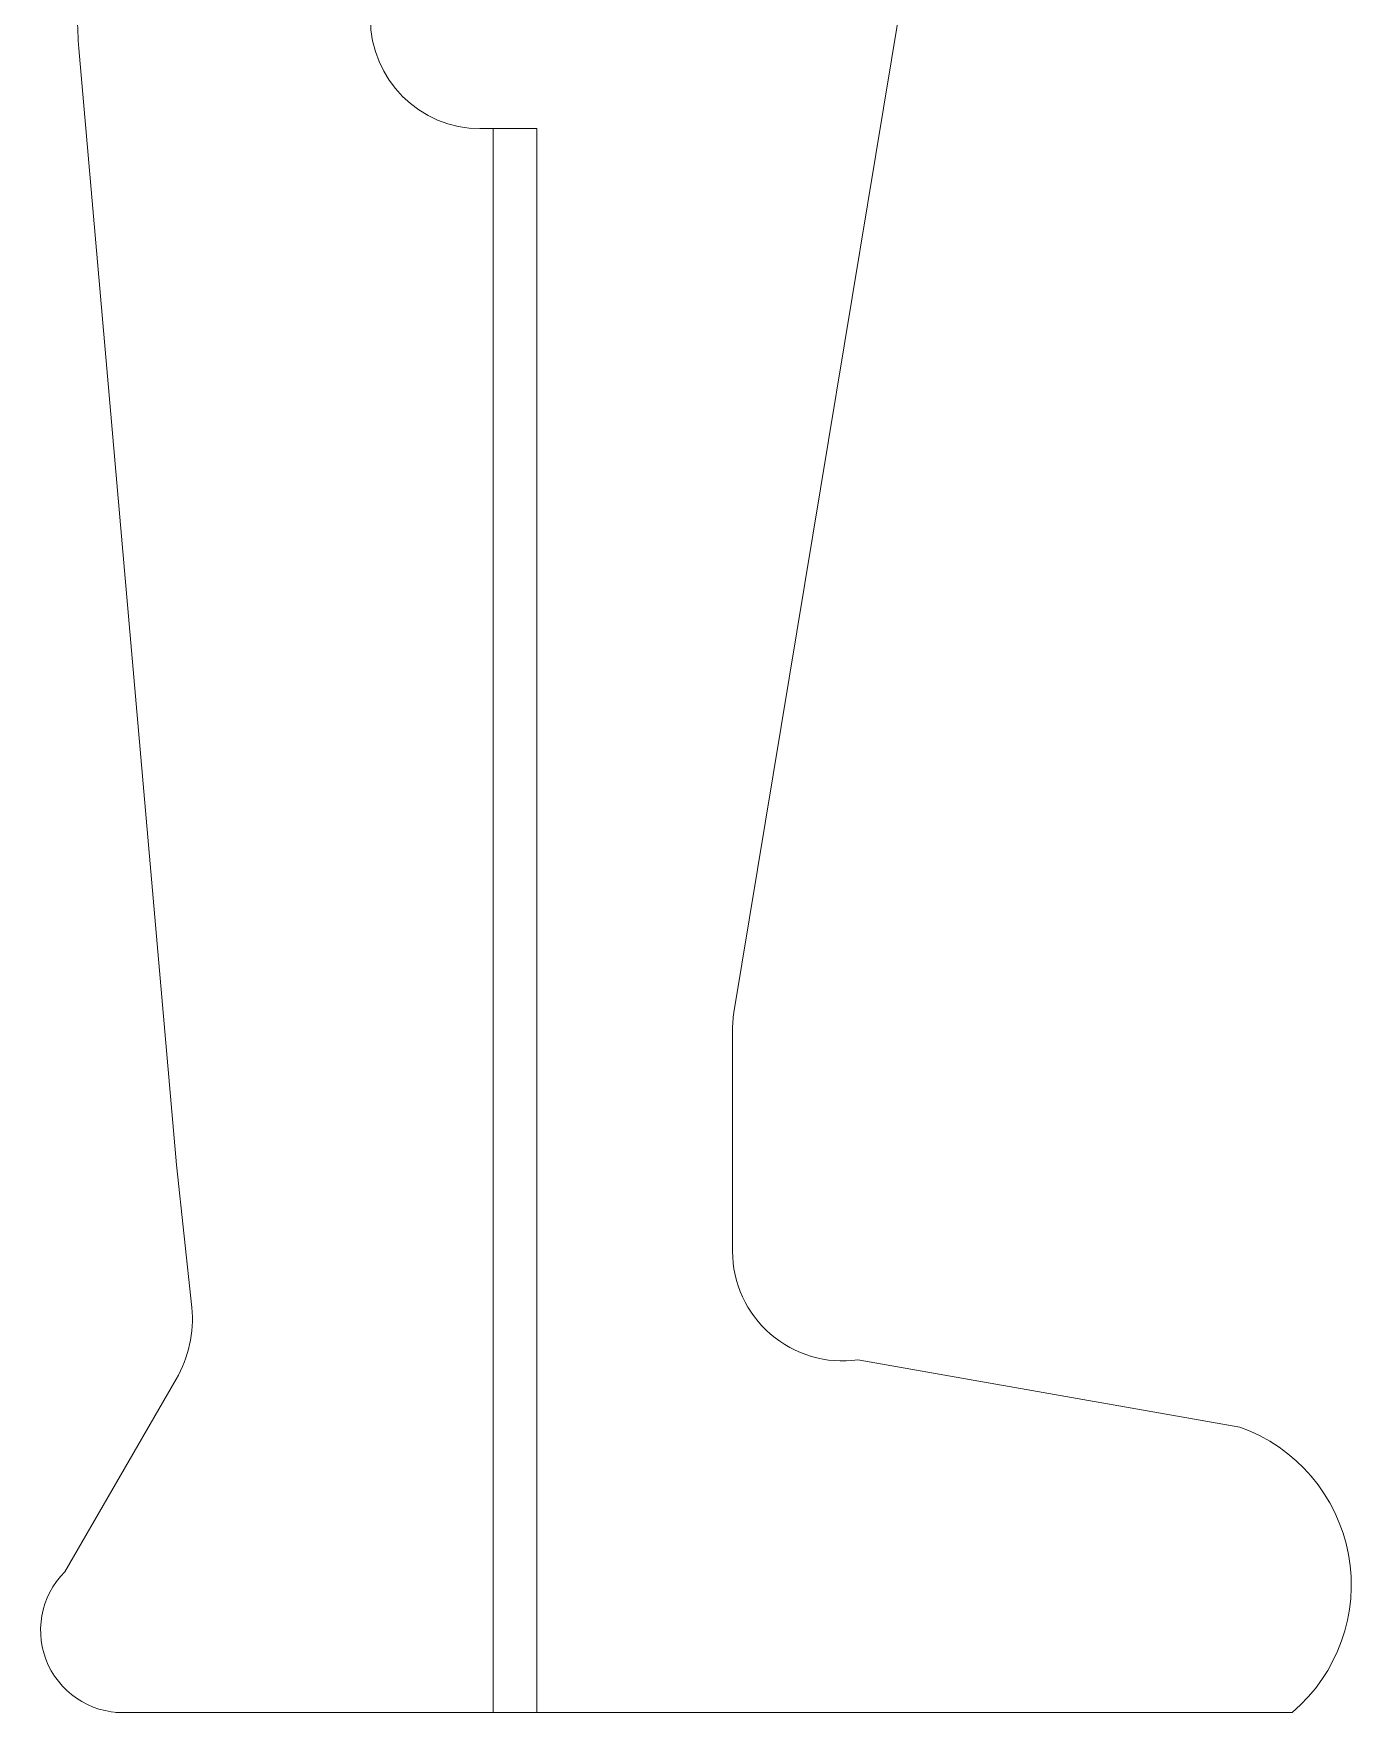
# Model space of a CAD drawing. Header units: millimetres. Extents: x 570 to 650.8, y -8.3 to 42.9.
# Drawn here: x 571.92 to 578.89, y -2.32 to 6.53 of the extents above; entities that cross this region are included whole.
import ezdxf

# ---------------------------------------------------------------- set-up
doc = ezdxf.new("R2010")
doc.units = ezdxf.units.MM
doc.header["$MEASUREMENT"] = 0
doc.layers.add('Layer 1', color=7, linetype='Continuous')

msp = doc.modelspace()

# ---------------------------------------------------------------- linework, layer by layer
at = {"layer": 'Layer 1', "color": 4, "lineweight": 9}
for points in [[(575.60071, 1.37729), (575.60071, 1.37729), (576.80289, 8.65047), (576.80289, 8.65047)], [(575.60071, 1.37729), (575.60071, 1.37729), (576.80289, 8.65047), (576.80289, 8.65047)], [(575.60071, 1.37729), (575.60071, 1.37729), (576.80289, 8.65047), (576.80289, 8.65047)], [(575.60071, 1.37729), (575.60071, 1.37729), (576.80289, 8.65047), (576.80289, 8.65047)], [(575.60071, 1.37729), (575.60071, 1.37729), (576.80289, 8.65047), (576.80289, 8.65047)], [(575.60071, 1.37729), (575.60071, 1.37729), (576.80289, 8.65047), (576.80289, 8.65047)], [(575.60071, 1.37729), (575.60071, 1.37729), (576.80289, 8.65047), (576.80289, 8.65047)], [(575.60071, 1.37729), (575.60071, 1.37729), (576.80289, 8.65047), (576.80289, 8.65047)], [(575.60071, 1.37729), (575.60071, 1.37729), (576.80289, 8.65047), (576.80289, 8.65047)], [(575.60071, 1.37729), (575.60071, 1.37729), (576.80289, 8.65047), (576.80289, 8.65047)], [(575.60071, 1.37729), (575.60071, 1.37729), (576.80289, 8.65047), (576.80289, 8.65047)], [(575.60071, 1.37729), (575.60071, 1.37729), (576.80289, 8.65047), (576.80289, 8.65047)], [(575.60071, 1.37729), (575.60071, 1.37729), (576.80289, 8.65047), (576.80289, 8.65047)], [(575.60071, 1.37729), (575.60071, 1.37729), (576.80289, 8.65047), (576.80289, 8.65047)], [(575.60071, 1.37729), (575.60071, 1.37729), (576.80289, 8.65047), (576.80289, 8.65047)], [(575.60071, 1.37729), (575.60071, 1.37729), (576.80289, 8.65047), (576.80289, 8.65047)], [(575.60071, 1.37729), (575.60071, 1.37729), (576.80289, 8.65047), (576.80289, 8.65047)], [(575.60071, 1.37729), (575.60071, 1.37729), (576.80289, 8.65047), (576.80289, 8.65047)], [(575.60071, 1.37729), (575.60071, 1.37729), (576.80289, 8.65047), (576.80289, 8.65047)], [(575.60071, 1.37729), (575.60071, 1.37729), (576.80289, 8.65047), (576.80289, 8.65047)], [(575.60071, 1.37729), (575.60071, 1.37729), (576.80289, 8.65047), (576.80289, 8.65047)], [(572.15601, 6.78661), (572.14621, 6.67473), (572.14621, 6.56223), (572.15601, 6.45037)], [(573.68921, 6.60744), (573.68921, 6.28783), (573.94826, 6.02884), (574.26781, 6.02884)], [(572.15601, 6.45037), (572.15601, 6.45037), (572.66999, 0.57533), (572.66999, 0.57533)], [(572.15601, 6.45037), (572.15601, 6.45037), (572.66999, 0.57533), (572.66999, 0.57533)], [(572.15601, 6.45037), (572.15601, 6.45037), (572.66999, 0.57533), (572.66999, 0.57533)], [(572.15601, 6.45037), (572.15601, 6.45037), (572.66999, 0.57533), (572.66999, 0.57533)], [(572.15601, 6.45037), (572.15601, 6.45037), (572.66999, 0.57533), (572.66999, 0.57533)], [(572.15601, 6.45037), (572.15601, 6.45037), (572.66999, 0.57533), (572.66999, 0.57533)], [(572.15601, 6.45037), (572.15601, 6.45037), (572.66999, 0.57533), (572.66999, 0.57533)], [(572.15601, 6.45037), (572.15601, 6.45037), (572.66999, 0.57533), (572.66999, 0.57533)], [(572.15601, 6.45037), (572.15601, 6.45037), (572.66999, 0.57533), (572.66999, 0.57533)], [(572.15601, 6.45037), (572.15601, 6.45037), (572.66999, 0.57533), (572.66999, 0.57533)], [(572.15601, 6.45037), (572.15601, 6.45037), (572.66999, 0.57533), (572.66999, 0.57533)], [(572.15601, 6.45037), (572.15601, 6.45037), (572.66999, 0.57533), (572.66999, 0.57533)], [(572.15601, 6.45037), (572.15601, 6.45037), (572.66999, 0.57533), (572.66999, 0.57533)], [(572.15601, 6.45037), (572.15601, 6.45037), (572.66999, 0.57533), (572.66999, 0.57533)], [(572.15601, 6.45037), (572.15601, 6.45037), (572.66999, 0.57533), (572.66999, 0.57533)], [(572.15601, 6.45037), (572.15601, 6.45037), (572.66999, 0.57533), (572.66999, 0.57533)], [(572.15601, 6.45037), (572.15601, 6.45037), (572.66999, 0.57533), (572.66999, 0.57533)], [(572.15601, 6.45037), (572.15601, 6.45037), (572.66999, 0.57533), (572.66999, 0.57533)], [(572.15601, 6.45037), (572.15601, 6.45037), (572.66999, 0.57533), (572.66999, 0.57533)], [(572.15601, 6.45037), (572.15601, 6.45037), (572.66999, 0.57533), (572.66999, 0.57533)], [(572.15601, 6.45037), (572.15601, 6.45037), (572.66999, 0.57533), (572.66999, 0.57533)], [(574.26417, 6.02884), (574.26417, 6.02884), (574.56354, 6.02884), (574.56354, 6.02884)], [(574.26417, 6.02884), (574.26417, 6.02884), (574.56354, 6.02884), (574.56354, 6.02884)], [(574.26417, 6.02884), (574.26417, 6.02884), (574.56354, 6.02884), (574.56354, 6.02884)], [(574.26417, 6.02884), (574.26417, 6.02884), (574.56354, 6.02884), (574.56354, 6.02884)], [(574.26417, 6.02884), (574.26417, 6.02884), (574.56354, 6.02884), (574.56354, 6.02884)], [(574.26417, 6.02884), (574.26417, 6.02884), (574.56354, 6.02884), (574.56354, 6.02884)], [(574.26417, 6.02884), (574.26417, 6.02884), (574.56354, 6.02884), (574.56354, 6.02884)], [(574.26417, 6.02884), (574.26417, 6.02884), (574.56354, 6.02884), (574.56354, 6.02884)], [(574.26417, 6.02884), (574.26417, 6.02884), (574.56354, 6.02884), (574.56354, 6.02884)], [(574.26417, 6.02884), (574.26417, 6.02884), (574.56354, 6.02884), (574.56354, 6.02884)], [(574.26417, 6.02884), (574.26417, 6.02884), (574.56354, 6.02884), (574.56354, 6.02884)], [(574.26417, 6.02884), (574.26417, 6.02884), (574.56354, 6.02884), (574.56354, 6.02884)], [(574.26417, 6.02884), (574.26417, 6.02884), (574.56354, 6.02884), (574.56354, 6.02884)], [(574.26417, 6.02884), (574.26417, 6.02884), (574.56354, 6.02884), (574.56354, 6.02884)], [(574.26417, 6.02884), (574.26417, 6.02884), (574.56354, 6.02884), (574.56354, 6.02884)], [(574.26417, 6.02884), (574.26417, 6.02884), (574.56354, 6.02884), (574.56354, 6.02884)], [(574.26417, 6.02884), (574.26417, 6.02884), (574.56354, 6.02884), (574.56354, 6.02884)], [(574.26417, 6.02884), (574.26417, 6.02884), (574.56354, 6.02884), (574.56354, 6.02884)], [(574.26417, 6.02884), (574.26417, 6.02884), (574.56354, 6.02884), (574.56354, 6.02884)], [(574.26417, 6.02884), (574.26417, 6.02884), (574.56354, 6.02884), (574.56354, 6.02884)], [(574.26417, 6.02884), (574.26417, 6.02884), (574.56354, 6.02884), (574.56354, 6.02884)], [(574.33554, 6.02884), (574.33554, 6.02884), (574.33554, -2.30536), (574.33554, -2.30536)], [(574.33554, 6.02884), (574.33554, 6.02884), (574.33554, -2.30536), (574.33554, -2.30536)], [(574.33554, 6.02884), (574.33554, 6.02884), (574.33554, -2.30536), (574.33554, -2.30536)], [(574.33554, 6.02884), (574.33554, 6.02884), (574.33554, -2.30536), (574.33554, -2.30536)], [(574.33554, 6.02884), (574.33554, 6.02884), (574.33554, -2.30536), (574.33554, -2.30536)], [(574.33554, 6.02884), (574.33554, 6.02884), (574.33554, -2.30536), (574.33554, -2.30536)], [(574.33554, 6.02884), (574.33554, 6.02884), (574.33554, -2.30536), (574.33554, -2.30536)], [(574.33554, 6.02884), (574.33554, 6.02884), (574.33554, -2.30536), (574.33554, -2.30536)], [(574.33554, 6.02884), (574.33554, 6.02884), (574.33554, -2.30536), (574.33554, -2.30536)], [(574.33554, 6.02884), (574.33554, 6.02884), (574.33554, -2.30536), (574.33554, -2.30536)], [(574.33554, 6.02884), (574.33554, 6.02884), (574.33554, -2.30536), (574.33554, -2.30536)], [(574.33554, 6.02884), (574.33554, 6.02884), (574.33554, -2.30536), (574.33554, -2.30536)], [(574.33554, 6.02884), (574.33554, 6.02884), (574.33554, -2.30536), (574.33554, -2.30536)], [(574.33554, 6.02884), (574.33554, 6.02884), (574.33554, -2.30536), (574.33554, -2.30536)], [(574.33554, 6.02884), (574.33554, 6.02884), (574.33554, -2.30536), (574.33554, -2.30536)], [(574.33554, 6.02884), (574.33554, 6.02884), (574.33554, -2.30536), (574.33554, -2.30536)], [(574.33554, 6.02884), (574.33554, 6.02884), (574.33554, -2.30536), (574.33554, -2.30536)], [(574.33554, 6.02884), (574.33554, 6.02884), (574.33554, -2.30536), (574.33554, -2.30536)], [(574.33554, 6.02884), (574.33554, 6.02884), (574.33554, -2.30536), (574.33554, -2.30536)], [(574.33554, 6.02884), (574.33554, 6.02884), (574.33554, -2.30536), (574.33554, -2.30536)], [(574.33554, 6.02884), (574.33554, 6.02884), (574.33554, -2.30536), (574.33554, -2.30536)], [(574.56354, 6.02884), (574.56354, 6.02884), (574.56354, -2.30536), (574.56354, -2.30536)], [(574.56354, 6.02884), (574.56354, 6.02884), (574.56354, -2.30536), (574.56354, -2.30536)], [(574.56354, 6.02884), (574.56354, 6.02884), (574.56354, -2.30536), (574.56354, -2.30536)], [(574.56354, 6.02884), (574.56354, 6.02884), (574.56354, -2.30536), (574.56354, -2.30536)], [(574.56354, 6.02884), (574.56354, 6.02884), (574.56354, -2.30536), (574.56354, -2.30536)], [(574.56354, 6.02884), (574.56354, 6.02884), (574.56354, -2.30536), (574.56354, -2.30536)], [(574.56354, 6.02884), (574.56354, 6.02884), (574.56354, -2.30536), (574.56354, -2.30536)], [(574.56354, 6.02884), (574.56354, 6.02884), (574.56354, -2.30536), (574.56354, -2.30536)], [(574.56354, 6.02884), (574.56354, 6.02884), (574.56354, -2.30536), (574.56354, -2.30536)], [(574.56354, 6.02884), (574.56354, 6.02884), (574.56354, -2.30536), (574.56354, -2.30536)], [(574.56354, 6.02884), (574.56354, 6.02884), (574.56354, -2.30536), (574.56354, -2.30536)], [(574.56354, 6.02884), (574.56354, 6.02884), (574.56354, -2.30536), (574.56354, -2.30536)], [(574.56354, 6.02884), (574.56354, 6.02884), (574.56354, -2.30536), (574.56354, -2.30536)], [(574.56354, 6.02884), (574.56354, 6.02884), (574.56354, -2.30536), (574.56354, -2.30536)], [(574.56354, 6.02884), (574.56354, 6.02884), (574.56354, -2.30536), (574.56354, -2.30536)], [(574.56354, 6.02884), (574.56354, 6.02884), (574.56354, -2.30536), (574.56354, -2.30536)], [(574.56354, 6.02884), (574.56354, 6.02884), (574.56354, -2.30536), (574.56354, -2.30536)], [(574.56354, 6.02884), (574.56354, 6.02884), (574.56354, -2.30536), (574.56354, -2.30536)], [(574.56354, 6.02884), (574.56354, 6.02884), (574.56354, -2.30536), (574.56354, -2.30536)], [(574.56354, 6.02884), (574.56354, 6.02884), (574.56354, -2.30536), (574.56354, -2.30536)], [(574.56354, 6.02884), (574.56354, 6.02884), (574.56354, -2.30536), (574.56354, -2.30536)], [(575.60071, 1.37729), (575.59599, 1.34576), (575.59366, 1.31387), (575.59366, 1.28203)], [(575.59366, 0.12069), (575.59366, 0.12069), (575.59366, 1.28204), (575.59366, 1.28204)], [(575.59366, 0.12069), (575.59366, 0.12069), (575.59366, 1.28204), (575.59366, 1.28204)], [(575.59366, 0.12069), (575.59366, 0.12069), (575.59366, 1.28204), (575.59366, 1.28204)], [(575.59366, 0.12069), (575.59366, 0.12069), (575.59366, 1.28204), (575.59366, 1.28204)], [(575.59366, 0.12069), (575.59366, 0.12069), (575.59366, 1.28204), (575.59366, 1.28204)], [(575.59366, 0.12069), (575.59366, 0.12069), (575.59366, 1.28204), (575.59366, 1.28204)], [(575.59366, 0.12069), (575.59366, 0.12069), (575.59366, 1.28204), (575.59366, 1.28204)], [(575.59366, 0.12069), (575.59366, 0.12069), (575.59366, 1.28204), (575.59366, 1.28204)], [(575.59366, 0.12069), (575.59366, 0.12069), (575.59366, 1.28204), (575.59366, 1.28204)], [(575.59366, 0.12069), (575.59366, 0.12069), (575.59366, 1.28204), (575.59366, 1.28204)], [(575.59366, 0.12069), (575.59366, 0.12069), (575.59366, 1.28204), (575.59366, 1.28204)], [(575.59366, 0.12069), (575.59366, 0.12069), (575.59366, 1.28204), (575.59366, 1.28204)], [(575.59366, 0.12069), (575.59366, 0.12069), (575.59366, 1.28204), (575.59366, 1.28204)], [(575.59366, 0.12069), (575.59366, 0.12069), (575.59366, 1.28204), (575.59366, 1.28204)], [(575.59366, 0.12069), (575.59366, 0.12069), (575.59366, 1.28204), (575.59366, 1.28204)], [(575.59366, 0.12069), (575.59366, 0.12069), (575.59366, 1.28204), (575.59366, 1.28204)], [(575.59366, 0.12069), (575.59366, 0.12069), (575.59366, 1.28204), (575.59366, 1.28204)], [(575.59366, 0.12069), (575.59366, 0.12069), (575.59366, 1.28204), (575.59366, 1.28204)], [(575.59366, 0.12069), (575.59366, 0.12069), (575.59366, 1.28204), (575.59366, 1.28204)], [(575.59366, 0.12069), (575.59366, 0.12069), (575.59366, 1.28204), (575.59366, 1.28204)], [(575.59366, 0.12069), (575.59366, 0.12069), (575.59366, 1.28204), (575.59366, 1.28204)], [(572.66999, 0.57533), (572.66999, 0.57533), (572.75076, -0.17472), (572.75076, -0.17472)], [(572.66999, 0.57533), (572.66999, 0.57533), (572.75076, -0.17472), (572.75076, -0.17472)], [(572.66999, 0.57533), (572.66999, 0.57533), (572.75076, -0.17472), (572.75076, -0.17472)], [(572.66999, 0.57533), (572.66999, 0.57533), (572.75076, -0.17472), (572.75076, -0.17472)], [(572.66999, 0.57533), (572.66999, 0.57533), (572.75076, -0.17472), (572.75076, -0.17472)], [(572.66999, 0.57533), (572.66999, 0.57533), (572.75076, -0.17472), (572.75076, -0.17472)], [(572.66999, 0.57533), (572.66999, 0.57533), (572.75076, -0.17472), (572.75076, -0.17472)], [(572.66999, 0.57533), (572.66999, 0.57533), (572.75076, -0.17472), (572.75076, -0.17472)], [(572.66999, 0.57533), (572.66999, 0.57533), (572.75076, -0.17472), (572.75076, -0.17472)], [(572.66999, 0.57533), (572.66999, 0.57533), (572.75076, -0.17472), (572.75076, -0.17472)], [(572.66999, 0.57533), (572.66999, 0.57533), (572.75076, -0.17472), (572.75076, -0.17472)], [(572.66999, 0.57533), (572.66999, 0.57533), (572.75076, -0.17472), (572.75076, -0.17472)], [(572.66999, 0.57533), (572.66999, 0.57533), (572.75076, -0.17472), (572.75076, -0.17472)], [(572.66999, 0.57533), (572.66999, 0.57533), (572.75076, -0.17472), (572.75076, -0.17472)], [(572.66999, 0.57533), (572.66999, 0.57533), (572.75076, -0.17472), (572.75076, -0.17472)], [(572.66999, 0.57533), (572.66999, 0.57533), (572.75076, -0.17472), (572.75076, -0.17472)], [(572.66999, 0.57533), (572.66999, 0.57533), (572.75076, -0.17472), (572.75076, -0.17472)], [(572.66999, 0.57533), (572.66999, 0.57533), (572.75076, -0.17472), (572.75076, -0.17472)], [(572.66999, 0.57533), (572.66999, 0.57533), (572.75076, -0.17472), (572.75076, -0.17472)], [(572.66999, 0.57533), (572.66999, 0.57533), (572.75076, -0.17472), (572.75076, -0.17472)], [(572.66999, 0.57533), (572.66999, 0.57533), (572.75076, -0.17472), (572.75076, -0.17472)], [(572.66717, -0.55214), (572.73311, -0.43793), (572.76229, -0.30608), (572.75076, -0.17472)], [(578.26158, -0.80459), (578.26158, -0.80459), (576.25251, -0.45032), (576.25251, -0.45032)], [(578.26158, -0.80459), (578.26158, -0.80459), (576.25251, -0.45032), (576.25251, -0.45032)], [(578.26158, -0.80459), (578.26158, -0.80459), (576.25251, -0.45032), (576.25251, -0.45032)], [(578.26158, -0.80459), (578.26158, -0.80459), (576.25251, -0.45032), (576.25251, -0.45032)], [(578.26158, -0.80459), (578.26158, -0.80459), (576.25251, -0.45032), (576.25251, -0.45032)], [(578.26158, -0.80459), (578.26158, -0.80459), (576.25251, -0.45032), (576.25251, -0.45032)], [(578.26158, -0.80459), (578.26158, -0.80459), (576.25251, -0.45032), (576.25251, -0.45032)], [(578.26158, -0.80459), (578.26158, -0.80459), (576.25251, -0.45032), (576.25251, -0.45032)], [(578.26158, -0.80459), (578.26158, -0.80459), (576.25251, -0.45032), (576.25251, -0.45032)], [(578.26158, -0.80459), (578.26158, -0.80459), (576.25251, -0.45032), (576.25251, -0.45032)], [(578.26158, -0.80459), (578.26158, -0.80459), (576.25251, -0.45032), (576.25251, -0.45032)], [(578.26158, -0.80459), (578.26158, -0.80459), (576.25251, -0.45032), (576.25251, -0.45032)], [(578.26158, -0.80459), (578.26158, -0.80459), (576.25251, -0.45032), (576.25251, -0.45032)], [(578.26158, -0.80459), (578.26158, -0.80459), (576.25251, -0.45032), (576.25251, -0.45032)], [(578.26158, -0.80459), (578.26158, -0.80459), (576.25251, -0.45032), (576.25251, -0.45032)], [(578.26158, -0.80459), (578.26158, -0.80459), (576.25251, -0.45032), (576.25251, -0.45032)], [(578.26158, -0.80459), (578.26158, -0.80459), (576.25251, -0.45032), (576.25251, -0.45032)], [(578.26158, -0.80459), (578.26158, -0.80459), (576.25251, -0.45032), (576.25251, -0.45032)], [(578.26158, -0.80459), (578.26158, -0.80459), (576.25251, -0.45032), (576.25251, -0.45032)], [(578.26158, -0.80459), (578.26158, -0.80459), (576.25251, -0.45032), (576.25251, -0.45032)], [(578.26158, -0.80459), (578.26158, -0.80459), (576.25251, -0.45032), (576.25251, -0.45032)], [(572.66717, -0.55214), (572.66717, -0.55214), (572.08183, -1.56584), (572.08183, -1.56584)], [(572.66717, -0.55214), (572.66717, -0.55214), (572.08183, -1.56584), (572.08183, -1.56584)], [(572.66717, -0.55214), (572.66717, -0.55214), (572.08183, -1.56584), (572.08183, -1.56584)], [(572.66717, -0.55214), (572.66717, -0.55214), (572.08183, -1.56584), (572.08183, -1.56584)], [(572.66717, -0.55214), (572.66717, -0.55214), (572.08183, -1.56584), (572.08183, -1.56584)], [(572.66717, -0.55214), (572.66717, -0.55214), (572.08183, -1.56584), (572.08183, -1.56584)], [(572.66717, -0.55214), (572.66717, -0.55214), (572.08183, -1.56584), (572.08183, -1.56584)], [(572.66717, -0.55214), (572.66717, -0.55214), (572.08183, -1.56584), (572.08183, -1.56584)], [(572.66717, -0.55214), (572.66717, -0.55214), (572.08183, -1.56584), (572.08183, -1.56584)], [(572.66717, -0.55214), (572.66717, -0.55214), (572.08183, -1.56584), (572.08183, -1.56584)], [(572.66717, -0.55214), (572.66717, -0.55214), (572.08183, -1.56584), (572.08183, -1.56584)], [(572.66717, -0.55214), (572.66717, -0.55214), (572.08183, -1.56584), (572.08183, -1.56584)], [(572.66717, -0.55214), (572.66717, -0.55214), (572.08183, -1.56584), (572.08183, -1.56584)], [(572.66717, -0.55214), (572.66717, -0.55214), (572.08183, -1.56584), (572.08183, -1.56584)], [(572.66717, -0.55214), (572.66717, -0.55214), (572.08183, -1.56584), (572.08183, -1.56584)], [(572.66717, -0.55214), (572.66717, -0.55214), (572.08183, -1.56584), (572.08183, -1.56584)], [(572.66717, -0.55214), (572.66717, -0.55214), (572.08183, -1.56584), (572.08183, -1.56584)], [(572.66717, -0.55214), (572.66717, -0.55214), (572.08183, -1.56584), (572.08183, -1.56584)], [(572.66717, -0.55214), (572.66717, -0.55214), (572.08183, -1.56584), (572.08183, -1.56584)], [(572.66717, -0.55214), (572.66717, -0.55214), (572.08183, -1.56584), (572.08183, -1.56584)], [(572.66717, -0.55214), (572.66717, -0.55214), (572.08183, -1.56584), (572.08183, -1.56584)], [(578.53772, -2.30536), (578.53772, -2.30536), (572.35036, -2.30536), (572.35036, -2.30536)], [(578.53772, -2.30536), (578.53772, -2.30536), (572.35036, -2.30536), (572.35036, -2.30536)], [(578.53772, -2.30536), (578.53772, -2.30536), (572.35036, -2.30536), (572.35036, -2.30536)], [(578.53772, -2.30536), (578.53772, -2.30536), (572.35036, -2.30536), (572.35036, -2.30536)], [(578.53772, -2.30536), (578.53772, -2.30536), (572.35036, -2.30536), (572.35036, -2.30536)], [(578.53772, -2.30536), (578.53772, -2.30536), (572.35036, -2.30536), (572.35036, -2.30536)], [(578.53772, -2.30536), (578.53772, -2.30536), (572.35036, -2.30536), (572.35036, -2.30536)], [(578.53772, -2.30536), (578.53772, -2.30536), (572.35036, -2.30536), (572.35036, -2.30536)], [(578.53772, -2.30536), (578.53772, -2.30536), (572.35036, -2.30536), (572.35036, -2.30536)], [(578.53772, -2.30536), (578.53772, -2.30536), (572.35036, -2.30536), (572.35036, -2.30536)], [(578.53772, -2.30536), (578.53772, -2.30536), (572.35036, -2.30536), (572.35036, -2.30536)], [(578.53772, -2.30536), (578.53772, -2.30536), (572.35036, -2.30536), (572.35036, -2.30536)], [(578.53772, -2.30536), (578.53772, -2.30536), (572.35036, -2.30536), (572.35036, -2.30536)], [(578.53772, -2.30536), (578.53772, -2.30536), (572.35036, -2.30536), (572.35036, -2.30536)], [(578.53772, -2.30536), (578.53772, -2.30536), (572.35036, -2.30536), (572.35036, -2.30536)], [(578.53772, -2.30536), (578.53772, -2.30536), (572.35036, -2.30536), (572.35036, -2.30536)], [(578.53772, -2.30536), (578.53772, -2.30536), (572.35036, -2.30536), (572.35036, -2.30536)], [(578.53772, -2.30536), (578.53772, -2.30536), (572.35036, -2.30536), (572.35036, -2.30536)], [(578.53772, -2.30536), (578.53772, -2.30536), (572.35036, -2.30536), (572.35036, -2.30536)], [(578.53772, -2.30536), (578.53772, -2.30536), (572.35036, -2.30536), (572.35036, -2.30536)], [(578.53772, -2.30536), (578.53772, -2.30536), (572.35036, -2.30536), (572.35036, -2.30536)]]:
    msp.add_open_spline(points, degree=3, dxfattribs=at)
for points in [[(575.59366, 0.12069), (575.59366, -0.04639), (575.66698, -0.20514), (575.79328, -0.31451), (575.79328, -0.31451), (575.91957, -0.42399), (576.08701, -0.47352), (576.25251, -0.45032)], [(578.53772, -2.30536), (578.77756, -2.10119), (578.89027, -1.78502), (578.83329, -1.47501), (578.83329, -1.47501), (578.77633, -1.16544), (578.55836, -0.90982), (578.26158, -0.80459)], [(572.08183, -1.56584), (571.95267, -1.69506), (571.91802, -1.89084), (571.99514, -2.05621), (571.99514, -2.05621), (572.07227, -2.22202), (572.24469, -2.32123), (572.42652, -2.30536)]]:
    msp.add_open_spline(points, degree=3, knots=[0, 0, 0, 0, 0.5, 0.5, 0.5, 0.5, 1, 1, 1, 1], dxfattribs=at)

doc.saveas('drawing.dxf')
